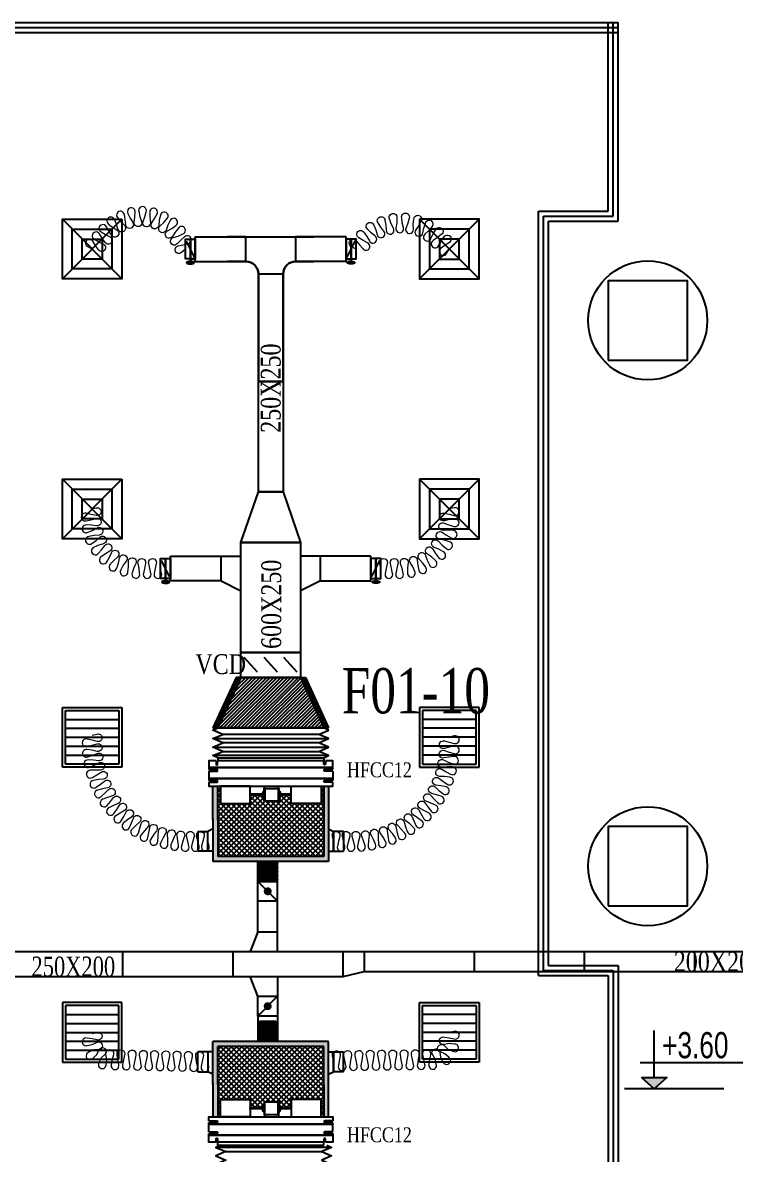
# Model space of a CAD drawing. Header units: metres. Extents: x 352651 to 1421851, y -87441 to -24441.
# Drawn here: x 376832 to 384015, y -67763 to -56360 of the extents above; entities that cross this region are included whole.
import ezdxf
from ezdxf.enums import TextEntityAlignment as Align

# ---------------------------------------------------------------- set-up
doc = ezdxf.new("R2010")
doc.units = ezdxf.units.M
doc.header["$LTSCALE"] = 300
doc.header["$MEASUREMENT"] = 0
doc.layers.get('0').update_dxf_attribs({"linetype": 'CONTINUOUS'})
for name, color, linetype in [('bat noi mem', 4, 'CONTINUOUS'), ('CUA', 8, 'CONTINUOUS'), ('CUAGIO', 2, 'CONTINUOUS'), ('KICH-THUOC', 9, 'CONTINUOUS'), ('KT', 1, 'CONTINUOUS'), ('THAY', 9, 'CONTINUOUS'), ('thiet bi', 11, 'CONTINUOUS'), ('TUONG', 7, 'CONTINUOUS'), ('vach', 6, 'CONTINUOUS')]:
    doc.layers.add(name, color=color, linetype=linetype)
doc.layers.add('noi mem', color=5, linetype='BATTING', lineweight=0)
doc.styles.add('ANO', font='VnAvantH.TTF')
doc.styles.add('PHU', font='vntimeh.shx', dxfattribs={"width": 0.8})
doc.styles.add('ROMANS', font='romans.shx', dxfattribs={"width": 0.75, "bigfont": 'romancvn.shx'})
doc.linetypes.add('BATTING', pattern='A,0.0001,-0.1,[134,ltypeshp.shx,S=0.1,R=0,X=-0.1,Y=0],-0.2,[134,ltypeshp.shx,S=0.1,R=180,X=0.1,Y=0],-0.1', length=0.4001)
pattern_1 = [(0, (-81853.95, -348741.582), (6.25, 12.5), [0, -12.5])]

# ---------------------------------------------------------------- blocks, each defined once
blk = doc.blocks.new('cot1')
at = {"layer": 'vach'}
blk.add_lwpolyline([(-400, -400), (400, -400), (400, 400), (-400, 400)], close=True, dxfattribs=at)
blk = doc.blocks.new('SAG')
at = {"layer": 'CUAGIO'}
for p, q in [((-300, 300), (-300, -300)), ((300, 300), (-300, 300)), ((300, -300), (300, 300)), ((-300, -300), (300, -300))]:
    blk.add_line(p, q, dxfattribs=at)
at = {"layer": 'CUAGIO', "color": 8}
for p, q in [((-270, 270), (-270, -270)), ((270, 270), (-270, 270)), ((-180, -270), (-180, 270)), ((-90, -270), (-90, 270)), ((0, -270), (0, 270)), ((90, -270), (90, 270)), ((180, -270), (180, 270)), ((270, -270), (270, 270)), ((-270, -270), (270, -270))]:
    blk.add_line(p, q, dxfattribs=at)
blk = doc.blocks.new('SAD')
at = {"layer": 'CUAGIO', "color": 8}
for p, q in [((-300, -300), (300, 300)), ((300, -300), (-300, 300))]:
    blk.add_line(p, q, dxfattribs=at)
at = {"layer": 'CUAGIO'}
blk.add_lwpolyline([(300, -300), (300, 300), (-300, 300), (-300, -300)], close=True, dxfattribs=at)
at = {"layer": 'CUAGIO', "color": 8}
for points in [[(200, -200), (200, 200), (-200, 200), (-200, -200)], [(100, -100), (100, 100), (-100, 100), (-100, -100)]]:
    blk.add_lwpolyline(points, close=True, dxfattribs=at)
blk = doc.blocks.new('COTSAN')
for p, q in [((0, 1.04), (0, 5.58)), ((-1.34, 2.54), (8.9, 2.54))]:
    blk.add_line(p, q)
blk.add_lwpolyline([(-1.2, 1.11), (1.2, 1.11), (0, 0)], close=True)
blk.add_solid([(-1.2, 1.11), (1.2, 1.11), (0, 0)])
at = {"style": 'ANO', "width": 0.75}
blk.add_attdef('+0.000', (0.77, 2.94), '', height=2.5, dxfattribs=at)
blk = doc.blocks.new('bac noi mem')
at = {"layer": 'bat noi mem'}
for p, q in [((493887, -64673), (493867, -64693)), ((494067, -64693), (493867, -64693)), ((493867, -64693), (493887, -64713)), ((493887, -64713), (493867, -64733)), ((494067, -64733), (493867, -64733)), ((493867, -64733), (493887, -64753)), ((493887, -64753), (493867, -64773)), ((494047, -64673), (493887, -64673)), ((494047, -64713), (493887, -64713)), ((494047, -64753), (493887, -64753)), ((494047, -64673), (494067, -64693)), ((494067, -64693), (494047, -64713)), ((494047, -64713), (494067, -64733)), ((494067, -64733), (494047, -64753)), ((494047, -64753), (494067, -64773)), ((494067, -64773), (493867, -64773)), ((493867, -64773), (493887, -64793)), ((493887, -64793), (493867, -64813)), ((494067, -64813), (493867, -64813)), ((493867, -64813), (493887, -64833)), ((493887, -64833), (493867, -64853)), ((494067, -64853), (493867, -64853)), ((493867, -64853), (493887, -64873)), ((494047, -64793), (493887, -64793)), ((494047, -64833), (493887, -64833)), ((494047, -64873), (493887, -64873)), ((494067, -64773), (494047, -64793)), ((494047, -64793), (494067, -64813)), ((494067, -64813), (494047, -64833)), ((494047, -64833), (494067, -64853)), ((494067, -64853), (494047, -64873))]:
    blk.add_line(p, q, dxfattribs=at)
blk = doc.blocks.new('1-van gio D200')
at = {"layer": 'CUAGIO'}
h = blk.add_hatch(dxfattribs=at)
h.set_pattern_fill('ANSI31', color=256, scale=100, style=0)
edge = h.paths.add_edge_path()
edge.add_ellipse((486127, -58494), major_axis=(-38.1, 0), ratio=0.310482, start_angle=0, end_angle=360, ccw=False)
for p, q in [((486127, -58257), (486127, -58494)), ((486167, -58437), (486087, -58277))]:
    blk.add_line(p, q, dxfattribs=at)
at = {"layer": 'CUAGIO', "const_width": 3}
for points in [[(486127, -58457), (486177, -58457), (486177, -58257), (486077, -58257), (486077, -58457), (486127, -58457)], [(486127, -58257), (486127, -58494)], [(486167, -58437), (486087, -58277)]]:
    blk.add_lwpolyline(points, dxfattribs=at)
at = {"layer": 'CUAGIO'}
blk.add_lwpolyline([(486177, -58457), (486077, -58457), (486077, -58257), (486177, -58257)], close=True, dxfattribs=at)
at = {"layer": 'CUAGIO', "const_width": 5.35}
blk.add_lwpolyline([(486131, -58357, -1), (486123, -58357, -1)], format="xyb", close=True, dxfattribs=at)
at = {"layer": 'CUAGIO', "extrusion": (0, 0, -1)}
blk.add_ellipse((486127, -58494), major_axis=(-38.1, 0), ratio=0.310482, start_param=-1.570796, end_param=4.712389, dxfattribs=at)

msp = doc.modelspace()

# ---------------------------------------------------------------- hatches: boundary and pattern name
at = {"layer": 'CUAGIO'}
h = msp.add_hatch(dxfattribs=at)
h.set_pattern_fill('DOTS', color=256, scale=200, style=0)
h.set_pattern_definition(pattern_1)
h.paths.add_polyline_path([(378799, -63466.4), (378749, -63466.4), (378982.5, -62956.4), (379032.5, -62956.4)])
h = msp.add_hatch(dxfattribs=at)
h.set_pattern_fill('DOTS', color=256, scale=200, style=0)
h.set_pattern_definition(pattern_1)
h.paths.add_polyline_path([(379632.5, -62956.4), (379682.5, -62956.4), (379916, -63466.4), (379866, -63466.4)])
h = msp.add_hatch(dxfattribs=at)
h.set_pattern_fill('DOTS', color=2, scale=200, style=0)
h.set_pattern_definition([(0, (-171761.257, -7326.471), (6.25, 12.5), [0, -12.5])])
h.paths.add_polyline_path([(379916, -64051.9), (379866, -64051.9), (379866, -64761.9), (378799, -64761.9), (378799, -64379.3), (378799, -64051.9), (378749, -64051.9), (378749, -64394.3), (378749, -64811.9), (379916, -64811.9)])
at = {"layer": 'CUAGIO', "ltscale": 1.5}
h = msp.add_hatch(dxfattribs=at)
h.set_pattern_fill('ANSI37', color=9, scale=300, style=0)
h.set_pattern_definition([(45, (7200, -17902.88), (-26.5165043, 26.5165043), []), (135, (7200, -17902.88), (-26.5165043, -26.5165043), [])])
h.paths.add_polyline_path([(379271.6, -64202.5, -1), (379265.1, -64200.4), (379265.1, -64175.4), (379255.3, -64175.4), (379255.3, -64159.6), (379244.7, -64159.6), (379244.7, -64144), (379125.1, -64144), (379125.1, -64226.9), (378825.1, -64226.9), (378825.1, -64051.9), (378799, -64051.9), (378799, -64394.3), (378799, -64761.9), (379866, -64761.9), (379866, -64051.9), (379840, -64051.9), (379840, -64226.9), (379540, -64226.9), (379540, -64144), (379434.7, -64144), (379434.7, -64159.6), (379424.2, -64159.6), (379424.2, -64175.4), (379414.3, -64175.4), (379414.3, -64200.4, -0.9999991), (379407.8, -64202.5)])
at = {"layer": 'CUAGIO'}
h = msp.add_hatch(dxfattribs=at)
h.set_pattern_fill('DOTS', color=2, scale=200, style=0)
h.set_pattern_definition([(0, (-171761.257, -124110.977), (6.25, -12.5), [0, -12.5])])
h.paths.add_polyline_path([(379916, -67385.5), (379866, -67385.5), (379866, -66675.5), (378799, -66675.5), (378799, -67058.2), (378799, -67385.5), (378749, -67385.5), (378749, -67043.2), (378749, -66625.5), (379916, -66625.5)])
at = {"layer": 'CUAGIO', "ltscale": 1.5}
h = msp.add_hatch(dxfattribs=at)
h.set_pattern_fill('ANSI37', color=9, scale=300, style=0)
h.set_pattern_definition([(315, (7200, -113534.567), (-26.5165043, -26.5165043), []), (225, (7200, -113534.567), (-26.5165043, 26.5165043), [])])
h.paths.add_polyline_path([(379271.6, -67235, 1), (379265.1, -67237.1), (379265.1, -67262), (379255.3, -67262), (379255.3, -67277.8), (379244.7, -67277.8), (379244.7, -67293.5), (379125.1, -67293.5), (379125.1, -67210.5), (378825.1, -67210.5), (378825.1, -67385.5), (378799, -67385.5), (378799, -67043.2), (378799, -66675.5), (379866, -66675.5), (379866, -67385.5), (379840, -67385.5), (379840, -67210.5), (379540, -67210.5), (379540, -67293.5), (379434.7, -67293.5), (379434.7, -67277.8), (379424.2, -67277.8), (379424.2, -67262), (379414.3, -67262), (379414.3, -67237.1, 0.9999991), (379407.8, -67235)])
at = {"layer": 'KICH-THUOC'}
h = msp.add_hatch(dxfattribs=at)
h.set_pattern_fill('ANSI31', color=2, scale=200, style=0)
h.set_pattern_definition([(45, (-203304.336, -884.07), (-17.6776695, 17.6776695), [])])
h.paths.add_polyline_path([(379632.5, -62956.4), (379032.5, -62956.4), (378799, -63466.4), (379866, -63466.4)])

# ---------------------------------------------------------------- linework, layer by layer
at = {"layer": 'bat noi mem'}
for p, q in [((378799, -63466.4), (379866, -63466.4)), ((379866, -63466.4), (378799, -63466.4)), ((378749, -63573.6), (379916, -63573.6)), ((379816, -63530.7), (378849, -63530.7)), ((379816, -63616.4), (378849, -63616.4)), ((378749, -63659.3), (379916, -63659.3)), ((378849, -63702.2), (379816, -63702.2)), ((379916, -63745), (378749, -63745)), ((379946.4, -67692.4), (378779.4, -67692.4)), ((378879.4, -67735.3), (379846.4, -67735.3))]:
    msp.add_line(p, q, dxfattribs=at)
for points in [[(378799, -63766.4), (378749, -63745), (378849, -63702.2), (378749, -63659.3), (378849, -63616.4), (378749, -63573.6), (378849, -63530.7), (378749, -63487.9), (378799, -63466.4)], [(379866, -63766.4), (379916, -63745), (379816, -63702.2), (379916, -63659.3), (379816, -63616.4), (379916, -63573.6), (379816, -63530.7), (379916, -63487.9), (379866, -63466.4)], [(378829.4, -67671), (378779.4, -67692.4), (378879.4, -67735.3), (378779.4, -67778.1), (378879.4, -67821), (378779.4, -67863.9), (378879.4, -67906.7), (378779.4, -67949.6), (378829.4, -67971)], [(379896.4, -67671), (379946.4, -67692.4), (379846.4, -67735.3), (379946.4, -67778.1), (379846.4, -67821), (379946.4, -67863.9), (379846.4, -67906.7), (379946.4, -67949.6), (379896.4, -67971)]]:
    msp.add_lwpolyline(points, dxfattribs=at)
at = {"layer": 'CUA', "linetype": 'Continuous'}
for p, q in [((375532.5, -56359.6), (382832.5, -56359.6)), ((375532.5, -56409.6), (382832.5, -56409.6)), ((382732.5, -58259.6), (382732.5, -56359.6)), ((382782.5, -58309.6), (382782.5, -56359.6)), ((382832.5, -58359.6), (382832.5, -56359.6)), ((375532.5, -56459.6), (382832.5, -56459.6)), ((382032.5, -65959.6), (382032.5, -58259.6)), ((382032.5, -58259.6), (382732.5, -58259.6)), ((382082.5, -65909.6), (382082.5, -58309.6)), ((382082.5, -58309.6), (382782.5, -58309.6)), ((382132.5, -65859.6), (382132.5, -58359.6)), ((382132.5, -58359.6), (382832.5, -58359.6)), ((382132.5, -65859.6), (382832.5, -65859.6)), ((382832.5, -65859.6), (382832.5, -72459.6)), ((382032.5, -65959.6), (382732.5, -65959.6)), ((382082.5, -65909.6), (382782.5, -65909.6)), ((382732.5, -65959.6), (382732.5, -72459.6)), ((382782.5, -65909.6), (382782.5, -72459.6))]:
    msp.add_line(p, q, dxfattribs=at)
at = {"layer": 'CUA'}
msp.add_line((382732.5, -56359.6), (382832.5, -56359.6), dxfattribs=at)
at = {"layer": 'CUAGIO'}
for p, q in [((378572.5, -58766.4), (378572.5, -58516.4)), ((379082.5, -58766.4), (379082.5, -58516.4)), ((379582.5, -58516.4), (379582.5, -58766.4)), ((380092.5, -58766.4), (380092.5, -58516.4)), ((379207.5, -58891.4), (379457.5, -58891.4)), ((378322.5, -61984.6), (378322.5, -61734.6)), ((378322.5, -61734.6), (379032.5, -61734.6)), ((378832.5, -61984.6), (378832.5, -61734.6)), ((380342.5, -61734.6), (379632.5, -61734.6)), ((379832.5, -61984.6), (379832.5, -61734.6)), ((380342.5, -61984.6), (380342.5, -61734.6)), ((378832.5, -61984.6), (378322.5, -61984.6)), ((378832.5, -61984.6), (379032.5, -62084.6)), ((379832.5, -61984.6), (379632.5, -62084.6)), ((379832.5, -61984.6), (380342.5, -61984.6)), ((379632.5, -62706.4), (379032.5, -62706.4)), ((379199.5, -62905.7), (379065.6, -62757.2)), ((379399.5, -62905.7), (379265.6, -62757.2)), ((379599.5, -62905.7), (379465.6, -62757.2)), ((378982.5, -62956.4), (378749, -63466.4)), ((379032.5, -62956.4), (378799, -63466.4)), ((379032.5, -62956.4), (378982.5, -62956.4)), ((378982.5, -62956.4), (379682.5, -62956.4)), ((379032.5, -62956.4), (378982.5, -62956.4)), ((379632.5, -62956.4), (379866, -63466.4)), ((379632.5, -62956.4), (379682.5, -62956.4)), ((379632.5, -62956.4), (379682.5, -62956.4)), ((379682.5, -62956.4), (379916, -63466.4)), ((379916, -63466.4), (378749, -63466.4)), ((378749, -63466.4), (379916, -63466.4)), ((378799, -63466.4), (379866, -63466.4)), ((379866, -63466.4), (378799, -63466.4)), ((378749, -64394.3), (378749, -64051.9)), ((378799, -64394.3), (378799, -64051.9)), ((379866, -64379.3), (379866, -64051.9)), ((378749, -64379.3), (378749, -64811.9)), ((378799, -64379.3), (378799, -64761.9)), ((379866, -64379.3), (379866, -64760.2)), ((378599.3, -64508), (378599.3, -64708)), ((378699, -64708), (378699, -64508)), ((378699, -64708), (378699, -64508)), ((378699, -64708), (378699, -64508)), ((379966, -64508), (379966, -64708)), ((379966, -64708), (379966, -64508)), ((379966, -64708), (379966, -64508)), ((380065.7, -64508), (380065.7, -64708)), ((378699, -64708), (378599.3, -64708)), ((379966, -64708), (380065.7, -64708)), ((379402.1, -65211.9), (379202.1, -65011.9)), ((379202.1, -65520.5), (379123.7, -65720.1)), ((379202.1, -65520.5), (379402.1, -65520.5)), ((379202.1, -66169.8), (379123.6, -65970.1)), ((379402.1, -65970.1), (379402.1, -66369.7)), ((379202.1, -66369.7), (379202.1, -66169.8)), ((379202.1, -66169.8), (379402.1, -66169.8)), ((379402.1, -66169.8), (379202.1, -66369.7)), ((378749, -67058.2), (378749, -66625.5)), ((378799, -67058.2), (378799, -66675.5)), ((379866, -67058.2), (379866, -66677.3)), ((378599.3, -66929.4), (378599.3, -66729.4)), ((378699, -66729.4), (378599.3, -66729.4)), ((378699, -66729.4), (378699, -66929.4)), ((378699, -66729.4), (378699, -66929.4)), ((378699, -66729.4), (378699, -66929.4)), ((379966, -66929.4), (379966, -66729.4)), ((379966, -66730.4), (379966, -66930.4)), ((379966, -66730.4), (379966, -66930.4)), ((379966, -66730.4), (380065.7, -66730.4)), ((380065.7, -66930.4), (380065.7, -66730.4)), ((378749, -67043.2), (378749, -67385.5)), ((378799, -67043.2), (378799, -67385.5)), ((379866, -67058.2), (379866, -67385.5))]:
    msp.add_line(p, q, dxfattribs=at)
at = {"layer": 'CUAGIO', "ltscale": 1.5}
msp.add_line((379082.5, -58516.4), (379582.5, -58516.4), dxfattribs=at)
at = {"layer": 'CUAGIO', "color": 2}
for p, q in [((379866, -64051.9), (379866, -64761.9)), ((379916, -64051.9), (379916, -64811.9)), ((379866, -64761.9), (378799, -64761.9)), ((379916, -64811.9), (378749, -64811.9)), ((379202.1, -65520.5), (379202.1, -64811.9)), ((379402.1, -65720.1), (379402.1, -64811.9)), ((379202.1, -65011.9), (379402.1, -65011.9)), ((379402.1, -65211.9), (379202.1, -65211.9)), ((379202.1, -66337.5), (379202.1, -66625.5)), ((379402.1, -66337.5), (379402.1, -66625.5)), ((379402.1, -66369.7), (379202.1, -66369.7)), ((379916, -66625.5), (378749, -66625.5)), ((379866, -66675.5), (378799, -66675.5)), ((379866, -67385.5), (379866, -66675.5)), ((379916, -67385.5), (379916, -66625.5))]:
    msp.add_line(p, q, dxfattribs=at)
at = {"layer": 'CUAGIO'}
for points in [[(378572.5, -58741.4), (378522.5, -58741.4), (378522.5, -58541.4), (378572.5, -58541.4)], [(380092.5, -58741.4), (380142.5, -58741.4), (380142.5, -58541.4), (380092.5, -58541.4)], [(379207.5, -61086.4), (379207.5, -59976.4), (379457.5, -59976.4), (379457.5, -61086.4)], [(379632.5, -61596.4), (379032.5, -61596.4), (379207.5, -61086.4), (379457.5, -61086.4)], [(379632.5, -62706.4), (379032.5, -62706.4), (379032.5, -61596.4), (379632.5, -61596.4)], [(378322.5, -61959.6), (378272.5, -61959.6), (378272.5, -61759.6), (378322.5, -61759.6)], [(380342.5, -61959.6), (380392.5, -61959.6), (380392.5, -61759.6), (380342.5, -61759.6)], [(379032.5, -62706.4), (379632.5, -62706.4), (379632.5, -62956.4), (379032.5, -62956.4)]]:
    msp.add_lwpolyline(points, close=True, dxfattribs=at)
for points in [[(378572.5, -58516.4), (379082.5, -58516.4)], [(379082.5, -58516.4), (378897.5, -58516.4)], [(380092.5, -58516.4), (379582.5, -58516.4)], [(379582.5, -58516.4), (379767.5, -58516.4)], [(378599.3, -64508), (378699, -64508)], [(378749, -64482.8), (378699, -64508)], [(379916, -64482.8), (379966, -64508)], [(380065.7, -64508), (379966, -64508)], [(378749, -64708), (378699, -64708)], [(379916, -64708), (379966, -64708)], [(378749, -66729.4), (378699, -66729.4)], [(379916, -66729.4), (379966, -66729.4)], [(378599.3, -66929.4), (378699, -66929.4)], [(378749, -66954.7), (378699, -66929.4)], [(379916, -66955.7), (379966, -66930.4)], [(380065.7, -66930.4), (379966, -66930.4)]]:
    msp.add_lwpolyline(points, dxfattribs=at)
for points in [[(378572.5, -58766.4), (379082.5, -58766.4, -0.4142136), (379207.5, -58891.4), (379207.5, -59976.4), (379457.5, -59976.4), (379457.5, -58891.4, -0.4142136), (379582.5, -58766.4), (379767.5, -58766.4)], [(380092.5, -58766.4), (379582.5, -58766.4, 0.4142136), (379457.5, -58891.4), (379457.5, -59976.4), (379207.5, -59976.4), (379207.5, -58891.4, 0.4142136), (379082.5, -58766.4), (378897.5, -58766.4)]]:
    msp.add_lwpolyline(points, format="xyb", dxfattribs=at)
at = {"layer": 'CUAGIO', "color": 2}
msp.add_lwpolyline([(379032.5, -61596.4), (379632.5, -61596.4), (379632.5, -62706.4), (379032.5, -62706.4)], close=True, dxfattribs=at)
at = {"layer": 'CUAGIO'}
for points, const_width in [([(379127.5, -62831.4, 1), (379137.5, -62831.4, 1)], 10), ([(379327.5, -62831.4, 1), (379337.5, -62831.4, 1)], 10), ([(379527.5, -62831.4, 1), (379537.5, -62831.4, 1)], 10), ([(379322.1, -65111.9, 1), (379282.1, -65111.9, 1)], 40), ([(379322.1, -66269.7, -1), (379282.1, -66269.7, -1)], 40)]:
    msp.add_lwpolyline(points, format="xyb", close=True, dxfattribs=dict(at, const_width=const_width))
at = {"layer": 'KICH-THUOC', "color": 2}
for p, q in [((370462.5, -65720.1), (386769.8, -65720.1)), ((377842.5, -65970.1), (377842.5, -65720.1)), ((378952.5, -65970.1), (378952.5, -65720.1)), ((380062.5, -65970.1), (380062.5, -65720.1)), ((380272.5, -65720.1), (380272.5, -65920.1)), ((381382.5, -65720.1), (381382.5, -65920.1)), ((382492.5, -65720.1), (382492.5, -65920.1)), ((383602.5, -65720.1), (383602.5, -65920.1)), ((373402.5, -65970.1), (380062.5, -65970.1)), ((380062.5, -65970.1), (380272.5, -65920.1)), ((380272.5, -65920.1), (386769.8, -65920.1))]:
    msp.add_line(p, q, dxfattribs=at)
at = {"layer": 'noi mem', "ltscale": 1.5}
for points in [[(378472.5, -58641.4), (378434, -58675.7, -1.3333333), (378399.1, -58609.3), (378449.1, -58597), (378499.2, -58584.7, 1.3333333), (378464.3, -58518.3), (378425.8, -58552.6), (378389.9, -58588.6, -1.3333333), (378351.3, -58524.3), (378399.9, -58509.6), (378447.7, -58488.6, 1.3333333), (378402.2, -58429), (378369.4, -58469.7), (378342.5, -58512.8, -1.3333333), (378290.5, -58458.7), (378334.7, -58433.5), (378376.6, -58402.4, 1.3333333), (378318.9, -58354.5), (378296.1, -58401.5), (378279.4, -58449.5, -1.3333333), (378216.7, -58408.3), (378254.1, -58373.9), (378288.1, -58334.3, 1.3333333), (378221.2, -58300.4), (378209.3, -58351.2), (378203.8, -58401.8, -1.3333333), (378133.5, -58375.6), (378162.3, -58333.7), (378186.6, -58287.5, 1.3333333), (378113.8, -58269.4), (378113.6, -58321.6), (378119.4, -58372.1, -1.3333333), (378045.1, -58362.2), (378063.9, -58315), (378077.3, -58264.5, 1.3333333), (378002.3, -58263), (378013.7, -58314), (378030.6, -58361.9, -1.3333333), (377955.9, -58368.8), (377963.7, -58318.6), (377965.6, -58266.4, 1.3333333), (377892.1, -58281.7), (377914.6, -58328.8), (377941.7, -58371.8, -1.3333333), (377870.5, -58395.1), (377866.9, -58344.4), (377857.1, -58293.2, 1.3333333), (377788.9, -58324.4), (377821.3, -58365.3), (377857.3, -58401.2, -1.3333333), (377793, -58439.8), (377778.2, -58391.2), (377757.3, -58343.4, 1.3333333), (377697.7, -58388.9), (377738.4, -58421.7), (377781.5, -58448.6, -1.3333333), (377727.4, -58500.6), (377702.2, -58456.4), (377673.7, -58413.5, 1.3333333), (377623, -58468.8), (377668.3, -58493.4), (377713.5, -58518.1, -1.3333333), (377662.8, -58573.4), (377634.3, -58530.4), (377605.9, -58487.5, 1.3333333), (377555.2, -58542.8), (377600.4, -58567.4), (377645.6, -58592.1, -1.3333333), (377594.9, -58647.4), (377566.5, -58604.4), (377538, -58561.5, 1.3333333), (377487.3, -58616.8), (377532.5, -58641.4)], [(380192.5, -58641.4), (380147.7, -58617.3, -1.3333333), (380195, -58559.1), (380227.8, -58598), (380260.5, -58636.9, 1.3333333), (380307.9, -58578.9), (380263.2, -58554.6), (380219.9, -58526.5, -1.3333333), (380271.6, -58472.2), (380301.8, -58514.1), (380326.3, -58557.9, 1.3333333), (380383.6, -58509.6), (380344.7, -58478.1), (380308.5, -58441.2, -1.3333333), (380370.9, -58399.5), (380391.2, -58447), (380405.4, -58495.1, 1.3333333), (380472, -58460.5), (380440.9, -58421.2), (380413.7, -58377.3, -1.3333333), (380483.7, -58350.3), (380493.1, -58401.1), (380496.4, -58451.1, 1.3333333), (380569, -58431.9), (380547.2, -58386.8), (380530.3, -58337.9, -1.3333333), (380604.5, -58326.9), (380602.5, -58378.5), (380594.9, -58428.1, 1.3333333), (380669.8, -58425.2), (380658.5, -58376.4), (380652.6, -58325.1, -1.3333333), (380727.4, -58330.5), (380714.3, -58380.5), (380696, -58427.1, 1.3333333), (380769.7, -58440.8), (380769.3, -58390.7), (380774.9, -58339.3, -1.3333333), (380846.7, -58361), (380822.9, -58406.8), (380794.8, -58448.4, 1.3333333), (380863.8, -58477.8), (380874.3, -58428.8), (380891, -58379.9, -1.3333333), (380956.3, -58416.8), (380923.1, -58456.3), (380886.6, -58490.7, 1.3333333), (380947.4, -58534.5), (380968.5, -58489), (380995.1, -58444.9, -1.3333333), (381051, -58494.9), (381010.2, -58526.3), (380969, -58556.2, 1.3333333), (381023.6, -58607.6), (381051, -58564.7), (381078.3, -58521.8, -1.3333333), (381133, -58573.2), (381091.8, -58603.1), (381050.6, -58632.9, 1.3333333), (381105.2, -58684.4), (381132.5, -58641.4)]]:
    msp.add_lwpolyline(points, format="xyb", dxfattribs=at)
at = {"layer": 'noi mem', "linetype": 'ByBlock', "ltscale": 1.5}
for points in [[(377522.5, -61259.6), (377572.5, -61249.2, -1.3333333), (377572.5, -61324.2), (377522.5, -61313.8), (377472.5, -61303.5, 1.3333333), (377472.6, -61378.5), (377522.6, -61368.1), (377571, -61354.2, -1.3333333), (377576.3, -61429.1), (377526.5, -61422.2), (377474.7, -61421.1, 1.3333333), (377488.1, -61494.9), (377536.2, -61475.6), (377580.4, -61451.6, -1.3333333), (377601.8, -61523.5), (377551.6, -61527.6), (377500.8, -61537.6, 1.3333333), (377529.8, -61606.8), (377572.6, -61577.6), (377610.6, -61544.7, -1.3333333), (377647, -61610.3), (377598.8, -61625.1), (377551.4, -61645.8, 1.3333333), (377594.6, -61707.1), (377630.1, -61669.4), (377660.2, -61629, -1.3333333), (377709.8, -61685.3), (377666, -61710.1), (377624.1, -61740.6, 1.3333333), (377679.5, -61791.1), (377706, -61746.6), (377726.7, -61700.8, -1.3333333), (377787.3, -61745), (377749.8, -61778.7), (377715.5, -61817.4, 1.3333333), (377780.5, -61854.9), (377796.8, -61805.7), (377807.1, -61756.5, -1.3333333), (377875.8, -61786.6), (377846.5, -61827.6), (377821.3, -61872.8, 1.3333333), (377892.9, -61895.4), (377898.2, -61843.9), (377897.7, -61793.5, -1.3333333), (377971.2, -61808.2), (377951.4, -61854.5), (377936.6, -61904.1, 1.3333333), (378011.3, -61910.7), (378005.4, -61859.3), (377995.3, -61809.4, -1.3333333), (378070.3, -61809.8), (378059.7, -61859.6), (378049.3, -61909.6, 1.3333333), (378124.3, -61909.6), (378114, -61859.6), (378103.6, -61809.6, -1.3333333), (378178.6, -61809.6), (378168.2, -61859.6), (378157.9, -61909.6, 1.3333333), (378232.9, -61909.6), (378222.5, -61859.6)], [(380442.5, -61859.6), (380431.9, -61809.6, -1.3333333), (380506.9, -61809.6), (380496.3, -61859.6), (380485.7, -61909.6, 1.3333333), (380560.7, -61909.6), (380550.1, -61859.6), (380539.4, -61809.6, -1.3333333), (380614.4, -61809.6), (380603.8, -61859.6), (380593.8, -61910, 1.3333333), (380668.8, -61909.1), (380657.6, -61858.9), (380641.9, -61811, -1.3333333), (380716.5, -61803.2), (380711, -61853.4), (380711.3, -61905.2, 1.3333333), (380784.6, -61889.4), (380763.6, -61842.1), (380738, -61798.6, -1.3333333), (380809.3, -61775.1), (380814.6, -61825.2), (380825.9, -61875.8, 1.3333333), (380894.2, -61844.8), (380863.5, -61803), (380829.3, -61766, -1.3333333), (380893.9, -61727.8), (380909.8, -61775.6), (380931.6, -61822.6, 1.3333333), (380991.7, -61777.7), (380952.9, -61743.5), (380911.5, -61714.6, -1.3333333), (380966.4, -61663.5), (380992.2, -61706.9), (381023.6, -61748.1, 1.3333333), (381072.7, -61691.4), (381027.4, -61666.3), (380980.9, -61646.9, -1.3333333), (381023.6, -61585.3), (381058.1, -61622.1), (381097.5, -61655.7, 1.3333333), (381133.4, -61589.8), (381083.8, -61574.9), (381034.2, -61565.9, -1.3333333), (381062.8, -61496.6), (381104.3, -61525.2), (381150, -61549.6, 1.3333333), (381171, -61477.6), (381119.3, -61473.6), (381069, -61475.4, -1.3333333), (381082.1, -61401.6), (381128.8, -61420.7), (381178.6, -61434.8, 1.3333333), (381183.8, -61360), (381132.5, -61367.1), (381082.5, -61377.7, -1.3333333), (381082.6, -61302.7), (381132.5, -61313.3), (381182.5, -61324, 1.3333333), (381182.5, -61249), (381132.5, -61259.6)], [(377532.5, -63539.6), (377582.5, -63527.3, -1.3333333), (377582.5, -63602.3), (377532.5, -63590.1), (377482.5, -63577.9, 1.3333333), (377482.5, -63652.9), (377532.5, -63640.6), (377581.8, -63627.1, -1.3333333), (377583.9, -63702), (377533.9, -63691.1), (377482.7, -63682.9, 1.3333333), (377488.7, -63757.7), (377537.9, -63741.5), (377585.5, -63722.9, -1.3333333), (377595.4, -63797.2), (377544.5, -63791.6), (377492.8, -63788.8, 1.3333333), (377506.5, -63862.5), (377553.8, -63841.3), (377599.2, -63817.8, -1.3333333), (377616.7, -63890.7), (377565.6, -63890.4), (377513.8, -63893, 1.3333333), (377535.1, -63964.9), (377579.9, -63938.9), (377622.7, -63910.8, -1.3333333), (377647.7, -63981.5), (377596.8, -63986.5), (377545.6, -63994.4, 1.3333333), (377574.3, -64063.7), (377616.1, -64033.2), (377655.7, -64000.8, -1.3333333), (377688, -64068.5), (377637.9, -64078.8), (377587.8, -64092, 1.3333333), (377623.5, -64158), (377661.9, -64123.2), (377697.9, -64086.9, -1.3333333), (377737.1, -64150.8), (377688.3, -64166.3), (377639.9, -64184.7, 1.3333333), (377682.3, -64246.6), (377716.9, -64208), (377748.9, -64168.1, -1.3333333), (377794.5, -64227.6), (377747.6, -64248.1), (377701.4, -64271.4, 1.3333333), (377750, -64328.5), (377780.4, -64286.6), (377808, -64243.6, -1.3333333), (377859.6, -64298), (377815.1, -64323.3), (377771.5, -64351.3, 1.3333333), (377825.9, -64403), (377851.7, -64358.1), (377874.7, -64312.5, -1.3333333), (377931.7, -64361.3), (377890.1, -64391), (377849.6, -64423.4, 1.3333333), (377909.1, -64469.2), (377930.1, -64421.9), (377948.2, -64374, -1.3333333), (378010, -64416.7), (377971.7, -64450.6), (377934.9, -64487, 1.3333333), (377998.7, -64526.3), (378014.7, -64477.1), (378027.8, -64427.6, -1.3333333), (378093.6, -64463.6), (378059, -64501.3), (378026.2, -64541.4, 1.3333333), (378093.8, -64573.8), (378104.6, -64523.2), (378112.4, -64472.6, -1.3333333), (378181.6, -64501.5), (378151.2, -64542.7), (378122.7, -64585.9, 1.3333333), (378193.4, -64611.2), (378198.8, -64559.7), (378201.3, -64508.6, -1.3333333), (378273.2, -64530.1), (378247.2, -64574.2), (378223.4, -64620.2, 1.3333333), (378296.3, -64637.9), (378296.3, -64586.1), (378293.5, -64535.1, -1.3333333), (378367.2, -64549), (378345.9, -64595.5), (378327.1, -64643.8, 1.3333333), (378401.4, -64653.8), (378396, -64602.3), (378387.9, -64551.8, -1.3333333), (378462.7, -64558), (378446.4, -64606.5), (378432.6, -64656.4, 1.3333333), (378507.6, -64658.7), (378496.9, -64608), (378484.6, -64558, -1.3333333), (378559.6, -64558), (378547.4, -64608), (378535.2, -64658, 1.3333333), (378610.2, -64658), (378597.9, -64608), (378585.7, -64558, -1.3333333), (378660.7, -64558), (378648.5, -64608), (378636.2, -64658, 1.3333333), (378711.2, -64658), (378699, -64608)], [(379966, -64608), (379953.6, -64558, -1.3333333), (380028.6, -64558), (380016.2, -64608), (380003.8, -64658, 1.3333333), (380078.8, -64658), (380066.5, -64608), (380054.1, -64558, -1.3333333), (380129.1, -64558), (380116.7, -64608), (380104.3, -64658, 1.3333333), (380179.3, -64658), (380166.9, -64608), (380153.9, -64558.4, -1.3333333), (380228.9, -64557.6), (380217.1, -64607.4), (380207.8, -64658.4, 1.3333333), (380282.7, -64653.8), (380267.2, -64604.4), (380249.2, -64556.4, -1.3333333), (380323.8, -64547.9), (380317.1, -64598.6), (380313.3, -64650.3, 1.3333333), (380387.2, -64637.8), (380366.6, -64590.3), (380343.7, -64544.5, -1.3333333), (380416.9, -64528.1), (380415.6, -64579.3), (380417.3, -64631.1, 1.3333333), (380489.5, -64610.9), (380464, -64565.8), (380436.3, -64522.7, -1.3333333), (380507.4, -64498.7), (380511.5, -64549.7), (380518.6, -64601, 1.3333333), (380588.3, -64573.3), (380558.2, -64531.1), (380526.1, -64491.2, -1.3333333), (380594.3, -64459.8), (380603.8, -64510.1), (380616.3, -64560.4, 1.3333333), (380682.6, -64525.4), (380648.2, -64486.7), (380612.1, -64450.4, -1.3333333), (380676.5, -64412), (380691.3, -64461), (380709.1, -64509.7, 1.3333333), (380771.4, -64467.9), (380733, -64433), (380693.3, -64400.7, -1.3333333), (380753.3, -64355.7), (380773.2, -64402.9), (380796, -64449.4, 1.3333333), (380853.5, -64401.3), (380811.7, -64370.6), (380768.8, -64342.7, -1.3333333), (380823.7, -64291.6), (380848.5, -64336.4), (380876.1, -64380.3, 1.3333333), (380928.2, -64326.4), (380883.4, -64300.3), (380837.7, -64277.1, -1.3333333), (380886.9, -64220.5), (380916.3, -64262.4), (380948.4, -64303.1, 1.3333333), (380994.5, -64244), (380947.2, -64222.8), (380899.3, -64204.5, -1.3333333), (380942.3, -64143), (380975.9, -64181.6), (381012.1, -64218.7, 1.3333333), (381051.7, -64155.1), (381002.4, -64139), (380952.9, -64125.9, -1.3333333), (380989.1, -64060.2), (381026.6, -64095), (381066.6, -64128.1, 1.3333333), (381099.2, -64060.6), (381048.5, -64049.8), (380997.9, -64042, -1.3333333), (381027, -63972.9), (381068, -64003.5), (381111.1, -64032.2, 1.3333333), (381136.5, -63961.6), (381084.9, -63956.3), (381033.8, -63953.8, -1.3333333), (381055.4, -63882), (381099.4, -63908.2), (381145.3, -63932.1, 1.3333333), (381163.1, -63859.2), (381111.2, -63859.4), (381060.1, -63862.4, -1.3333333), (381074, -63788.7), (381120.5, -63810), (381168.8, -63829, 1.3333333), (381178.7, -63754.6), (381127.2, -63760.3), (381076.7, -63768.6, -1.3333333), (381082.6, -63693.9), (381131.2, -63710.2), (381181.1, -63723.9, 1.3333333), (381183.2, -63649), (381132.5, -63660), (381082.5, -63672.4, -1.3333333), (381082.5, -63597.4), (381132.5, -63609.8), (381182.5, -63622.2, 1.3333333), (381182.5, -63547.2), (381132.5, -63559.6)], [(377532.5, -66543.1), (377582.5, -66533.9, -1.3333333), (377582.5, -66608.9), (377532.5, -66599.8), (377482.2, -66591.1, 1.3333333), (377482.9, -66666.1), (377533.1, -66656.4), (377576.7, -66635.4, -1.3333333), (377595.6, -66708), (377547.3, -66711), (377498.8, -66733, 1.3333333), (377541.2, -66794.8), (377579.2, -66757.5), (377599.4, -66713.5, -1.3333333), (377660.3, -66757.3), (377624.9, -66790.4), (377601.6, -66838.3, 1.3333333), (377673.8, -66858.8), (377679.2, -66805.9), (377671.6, -66755.9, -1.3333333), (377746.6, -66758.3), (377735.8, -66807.7), (377725.5, -66857.5, 1.3333333), (377800.5, -66859.2), (377792.5, -66809), (377784.4, -66758.8, -1.3333333), (377859.4, -66760.5), (377849.1, -66810.2), (377838.8, -66860, 1.3333333), (377913.8, -66861.7), (377905.8, -66811.5), (377897.8, -66761.3, -1.3333333), (377972.7, -66763), (377962.4, -66812.8), (377952.2, -66862.6, 1.3333333), (378027.1, -66864.3), (378019.1, -66814.1), (378011.1, -66763.9, -1.3333333), (378086.1, -66765.6), (378075.8, -66815.4), (378065.5, -66865.1, 1.3333333), (378140.5, -66866.8), (378132.4, -66816.6), (378124.4, -66766.4, -1.3333333), (378199.4, -66768.1), (378189.1, -66817.9), (378178.8, -66867.7, 1.3333333), (378253.8, -66869.4), (378245.7, -66819.2), (378237.7, -66769, -1.3333333), (378312.7, -66770.7), (378302.4, -66820.5), (378292.1, -66870.3, 1.3333333), (378367.1, -66871.9), (378359.1, -66821.8), (378351, -66771.6, -1.3333333), (378426, -66773.3), (378415.7, -66823), (378405.4, -66872.8, 1.3333333), (378480.4, -66874.5), (378472.4, -66824.3), (378464.3, -66774.1, -1.3333333), (378539.3, -66775.8), (378529, -66825.6), (378518.7, -66875.4, 1.3333333), (378593.7, -66877.1), (378585.7, -66826.9), (378577.7, -66776.7, -1.3333333), (378652.6, -66778.4), (378642.4, -66828.2), (378632.1, -66877.9, 1.3333333), (378707, -66879.6), (378699, -66829.4)], [(379966, -66819.4), (379956.3, -66769.6, -1.3333333), (380031.2, -66768.5), (380022.9, -66818.6), (380014.5, -66868.8, 1.3333333), (380089.5, -66867.7), (380079.8, -66817.8), (380070, -66768, -1.3333333), (380145, -66766.9), (380136.6, -66817), (380128.3, -66867.2, 1.3333333), (380203.3, -66866.1), (380193.5, -66816.2), (380183.7, -66766.4, -1.3333333), (380258.7, -66765.3), (380250.4, -66815.4), (380242, -66865.6, 1.3333333), (380317, -66864.5), (380307.2, -66814.7), (380297.5, -66764.8, -1.3333333), (380372.5, -66763.7), (380364.1, -66813.9), (380355.7, -66864, 1.3333333), (380430.7, -66862.9), (380421, -66813.1), (380411.2, -66763.2, -1.3333333), (380486.2, -66762.1), (380477.8, -66812.3), (380469.5, -66862.4, 1.3333333), (380544.5, -66861.3), (380534.7, -66811.5), (380524.9, -66761.6, -1.3333333), (380599.9, -66760.5), (380591.6, -66810.7), (380583.2, -66860.8, 1.3333333), (380658.2, -66859.7), (380648.4, -66809.9), (380638.7, -66760, -1.3333333), (380713.7, -66759), (380705.3, -66809.1), (380697, -66859.2, 1.3333333), (380772, -66858.1), (380762.2, -66808.3), (380752.4, -66758.4, -1.3333333), (380827.4, -66757.4), (380819.1, -66807.5), (380810.7, -66857.6, 1.3333333), (380885.7, -66856.5), (380875.9, -66806.7), (380866.2, -66756.8, -1.3333333), (380941.2, -66755.8), (380932.8, -66805.9), (380926.4, -66857.4, 1.3333333), (381001.3, -66853.5), (380989.5, -66803), (380965.1, -66761, -1.3333333), (381035.9, -66736.2), (381043, -66784.3), (381068.1, -66831.1, 1.3333333), (381127.1, -66784.7), (381087.5, -66749.3), (381042.5, -66731.1, -1.3333333), (381083.2, -66668.1), (381118.3, -66701.8), (381166.8, -66723.3, 1.3333333), (381185, -66650.6), (381132, -66646.8), (381082.2, -66655.4, -1.3333333), (381082.9, -66580.4), (381132.5, -66590), (381182.5, -66599, 1.3333333), (381182.5, -66524), (381132.5, -66533.1)]]:
    msp.add_lwpolyline(points, format="xyb", dxfattribs=at)
at = {"layer": 'THAY'}
for centre in [(383132.5, -59359.6), (383132.5, -64859.6)]:
    msp.add_circle(centre, 600, dxfattribs=at)
at = {"layer": 'thiet bi'}
for p, q in [((378799, -63766.4), (379866, -63766.4)), ((378799, -63766.4), (378799, -63797.9)), ((379866, -63766.4), (379866, -63797.9)), ((379958, -63863.9), (378707, -63863.9)), ((379958, -63868.9), (378707, -63868.9)), ((379958, -63974.9), (378707, -63974.9)), ((379958, -63979.9), (378707, -63979.9)), ((379268.4, -64074), (379268.4, -64051.9)), ((379271.6, -64076.4), (379271.6, -64202.5)), ((379407.8, -64076.4), (379407.8, -64202.5)), ((379411, -64074), (379411, -64051.9)), ((379244.7, -64134.9), (379125.1, -64134.9)), ((379125.1, -64134.9), (379125.1, -64144)), ((379244.7, -64144), (379125.1, -64144)), ((379255.3, -64119.2), (379244.7, -64119.2)), ((379244.7, -64119.2), (379244.7, -64159.6)), ((379255.3, -64159.6), (379244.7, -64159.6)), ((379265.1, -64103.5), (379255.3, -64103.5)), ((379255.3, -64103.5), (379255.3, -64175.4)), ((379265.1, -64175.4), (379255.3, -64175.4)), ((379414.3, -64103.5), (379424.2, -64103.5)), ((379414.3, -64175.4), (379424.2, -64175.4)), ((379424.2, -64103.5), (379424.2, -64175.4)), ((379424.2, -64119.2), (379434.7, -64119.2)), ((379424.2, -64159.6), (379434.7, -64159.6)), ((379434.7, -64119.2), (379434.7, -64159.6)), ((379540, -64134.9), (379434.7, -64134.9)), ((379540, -64144), (379434.7, -64144)), ((379255.3, -67334), (379255.3, -67262)), ((379265.1, -67262), (379255.3, -67262)), ((379271.6, -67361.1), (379271.6, -67235)), ((379407.8, -67361.1), (379407.8, -67235)), ((379414.3, -67262), (379424.2, -67262)), ((379424.2, -67334), (379424.2, -67262)), ((379244.7, -67293.5), (379125.1, -67293.5)), ((379125.1, -67302.5), (379125.1, -67293.5)), ((379244.7, -67302.5), (379125.1, -67302.5)), ((379244.7, -67318.2), (379244.7, -67277.8)), ((379255.3, -67277.8), (379244.7, -67277.8)), ((379255.3, -67318.2), (379244.7, -67318.2)), ((379265.1, -67334), (379255.3, -67334)), ((379268.4, -67363.4), (379268.4, -67385.5)), ((379411, -67363.4), (379411, -67385.5)), ((379414.3, -67334), (379424.2, -67334)), ((379424.2, -67277.8), (379434.7, -67277.8)), ((379424.2, -67318.2), (379434.7, -67318.2)), ((379434.7, -67318.2), (379434.7, -67277.8)), ((379540, -67293.5), (379434.7, -67293.5)), ((379540, -67302.5), (379434.7, -67302.5)), ((379958, -67457.5), (378707, -67457.5)), ((379958, -67462.5), (378707, -67462.5)), ((379958, -67568.5), (378707, -67568.5)), ((379958, -67573.5), (378707, -67573.5)), ((378799, -67671), (378799, -67639.5)), ((378799, -67671), (379866, -67671)), ((379866, -67671), (379866, -67639.5))]:
    msp.add_line(p, q, dxfattribs=at)
for points in [[(378781, -63797.9), (378707, -63797.9), (378707, -63885.4)], [(379868, -63797.9), (378797, -63797.9)], [(379958, -63885.4), (379958, -63797.9), (379884, -63797.9)], [(378707, -63901.4), (378707, -63996.4)], [(379958, -63901.4), (379958, -63996.4)], [(378707, -64012.4), (378707, -64051.9), (379958, -64051.9), (379958, -64012.4)], [(378707, -67425), (378707, -67385.5), (379958, -67385.5), (379958, -67425)], [(378707, -67536), (378707, -67441)], [(379958, -67536), (379958, -67441)], [(378781, -67639.5), (378707, -67639.5), (378707, -67552)], [(379958, -67552), (379958, -67639.5), (379884, -67639.5)], [(379868, -67639.5), (378797, -67639.5)]]:
    msp.add_lwpolyline(points, dxfattribs=at)
for points in [[(378781, -63797.9), (378781, -63829.9, 1), (378797, -63829.9), (378797, -63797.9)], [(379884, -63797.9), (379884, -63829.9, -1), (379868, -63829.9), (379868, -63797.9)], [(378707, -63901.4), (378789, -63901.4, 1), (378789, -63885.4), (378707, -63885.4)], [(379958, -63901.4), (379876, -63901.4, -1), (379876, -63885.4), (379958, -63885.4)], [(378707, -64012.4), (378789, -64012.4, 1), (378789, -63996.4), (378707, -63996.4)], [(379958, -64012.4), (379876, -64012.4, -1), (379876, -63996.4), (379958, -63996.4)], [(378707, -67425), (378789, -67425, -1), (378789, -67441), (378707, -67441)], [(379958, -67425), (379876, -67425, 1), (379876, -67441), (379958, -67441)], [(378707, -67536), (378789, -67536, -1), (378789, -67552), (378707, -67552)], [(378781, -67639.5), (378781, -67607.5, -1), (378797, -67607.5), (378797, -67639.5)], [(379958, -67536), (379876, -67536, 1), (379876, -67552), (379958, -67552)], [(379884, -67639.5), (379884, -67607.5, 1), (379868, -67607.5), (379868, -67639.5)]]:
    msp.add_lwpolyline(points, format="xyb", dxfattribs=at)
for points in [[(378825.1, -64226.9), (379125.1, -64226.9), (379125.1, -64051.9), (378825.1, -64051.9)], [(379414.3, -64202.5), (379265.1, -64202.5), (379265.1, -64076.4), (379414.3, -64076.4)], [(379840, -64226.9), (379540, -64226.9), (379540, -64051.9), (379840, -64051.9)], [(378825.1, -67210.5), (379125.1, -67210.5), (379125.1, -67385.5), (378825.1, -67385.5)], [(379414.3, -67235), (379265.1, -67235), (379265.1, -67361.1), (379414.3, -67361.1)], [(379840, -67210.5), (379540, -67210.5), (379540, -67385.5), (379840, -67385.5)]]:
    msp.add_lwpolyline(points, close=True, dxfattribs=at)
for centre, start, end in [((379268.4, -64077.5), 18.04953, 161.95047), ((379411, -64077.5), 18.04953, 161.95047), ((379268.4, -64201.4), 198.04953, 341.95047), ((379411, -64201.4), 198.04953, 341.95047), ((379268.4, -67236), 18.04953, 161.95047), ((379411, -67236), 18.04953, 161.95047), ((379268.4, -67360), 198.04953, 341.95047), ((379411, -67360), 198.04953, 341.95047)]:
    msp.add_arc(centre, 3.41, start, end, dxfattribs=at)
at = {"layer": 'TUONG'}
msp.add_line((383898.3, -67103.5), (382896.9, -67103.5), dxfattribs=at)

# ---------------------------------------------------------------- block references
at = {"layer": 'CUAGIO', "xscale": -1}
for name, p, rotation in [('SAD', (377532.5, -58641.4), 180), ('SAD', (377532.5, -61259.6), 180), ('SAG', (377532.5, -63559.6), 270), ('SAG', (381132.5, -66533.1), 90)]:
    msp.add_blockref(name, p, dxfattribs=dict(at, rotation=rotation))
at = {"layer": 'CUAGIO'}
for name, p, rotation in [('SAD', (381132.5, -58641.4), 180), ('SAD', (381132.5, -61259.6), 180), ('SAG', (381132.5, -63559.6), 90), ('SAG', (377532.5, -66533.1), 270)]:
    msp.add_blockref(name, p, dxfattribs=dict(at, rotation=rotation))
for name, p in [('1-van gio D200', (-107604.5, -284.1)), ('1-van gio D200', (-107854.5, -3502.2)), ('bac noi mem', (-114664.5, -139)), ('bac noi mem', (-114664.5, -1752.5))]:
    msp.add_blockref(name, p, dxfattribs=at)
at = {"layer": 'CUAGIO', "xscale": -1}
for p in [(866269.5, -284.1), (866519.5, -3502.2)]:
    msp.add_blockref('1-van gio D200', p, dxfattribs=at)
at = {"layer": 'THAY', "xscale": 105.3455155199626, "yscale": 105.3455155199626, "zscale": 105.34551552}
msp.add_blockref('COTSAN', (383196.6, -67103.5), dxfattribs=at).add_auto_attribs({'+0.000': '+3.60'})
at = {"layer": 'vach'}
for p in [(383132.5, -59359.6), (383132.5, -64859.6)]:
    msp.add_blockref('cot1', p, dxfattribs=at)

# ---------------------------------------------------------------- texts
at = {"layer": 'CUAGIO', "color": 2, "style": 'PHU', "width": 0.75}
msp.add_text('250x200', height=200, dxfattribs=at).set_placement((377342.9, -65970.1), align=Align.CENTER)
at = {"layer": 'CUAGIO', "color": 2, "char_height": 200, "attachment_point": 1, "rotation": 90, "style": 'PHU'}
for s, insert, width in [('250x250', (379232.2, -60492.1), 788.836), ('600x250', (379237.8, -62669.9), 1155.253)]:
    msp.add_mtext(s, dxfattribs=dict(at, insert=insert, width=width))
at = {"layer": 'CUAGIO', "color": 2, "char_height": 200, "attachment_point": 1, "style": 'PHU'}
for s, insert, width in [('VCD', (378572.8, -62723), 439.881), ('200x200', (383395.2, -65720.1), 924.737)]:
    msp.add_mtext(s, dxfattribs=dict(at, insert=insert, width=width))
at = {"layer": 'KT', "ltscale": 1.5, "insert": (380049.1, -62863.3), "char_height": 456.096, "width": 2517.297, "attachment_point": 1, "style": 'ROMANS'}
msp.add_mtext('{\\fTimes New Roman|b0|i0|c0|p18;F01-10}', dxfattribs=at)
at = {"layer": 'thiet bi', "char_height": 150, "width": 679.92, "style": 'PHU'}
for insert, attachment_point in [((380100, -63812.9), 1), ((380100, -67642.4), 7)]:
    msp.add_mtext('hfcc12', dxfattribs=dict(at, insert=insert, attachment_point=attachment_point))

doc.saveas('drawing.dxf')
